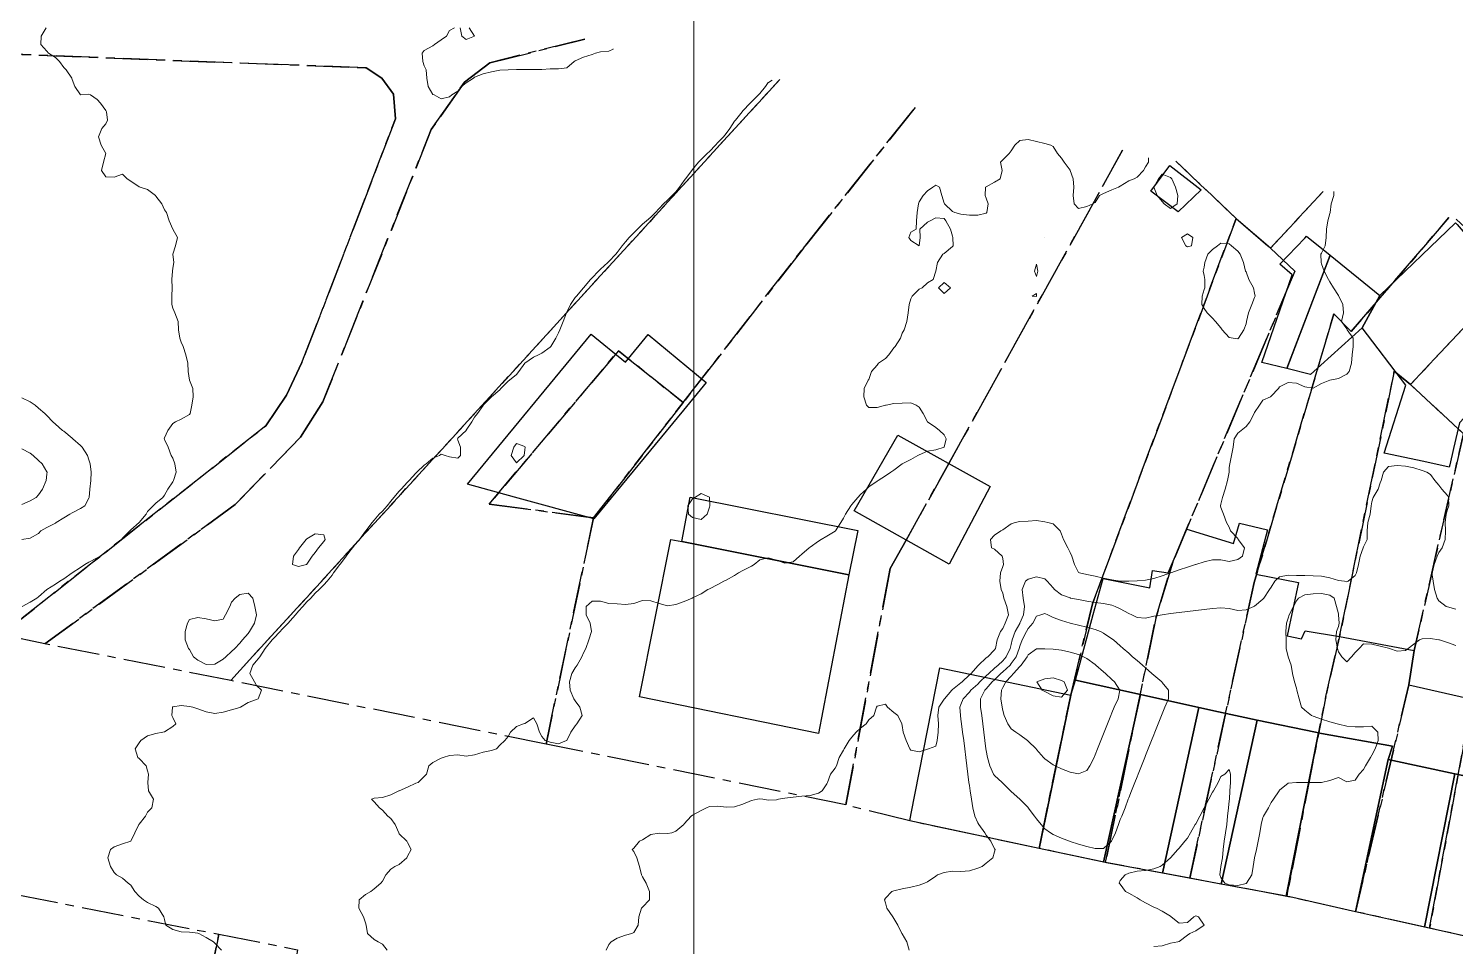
# Model space of a CAD drawing. Header units: centimetres. Extents: x 0 to 642158, y -847 to 649707.
# Drawn here: x 617727.1 to 617812.2, y 621490 to 621544.7 of the extents above; entities that cross this region are included whole.
import ezdxf

# ---------------------------------------------------------------- set-up
doc = ezdxf.new("R2010")
doc.units = ezdxf.units.CM
doc.header["$MEASUREMENT"] = 0
doc.linetypes.add('CENTERX2', pattern=[4, 2.5, -0.5, 0.5, -0.5])
doc.layers.add('MEV_grille', color=254, linetype='Continuous', lineweight=9)
doc.layers.add('WAL_topographie 0.5', color=253, linetype='Continuous', lineweight=20)
doc.layers.add('SPW_batiments', color=7, linetype='Continuous')
doc.layers.add('SPW_parcellaire cadastral', color=7, linetype='CENTERX2', lineweight=25, true_color=0xff0542)

# ---------------------------------------------------------------- blocks, each defined once
blk = doc.blocks.new('*U112')
at = {"layer": 'MEV_grille', "transparency": 33554687}
blk.add_lwpolyline([(0, 1825.476), (0, -1825.476)], dxfattribs=at)
blk = doc.blocks.new('*U113')
at = {"layer": 'MEV_grille', "color": 0, "linetype": 'ByBlock', "lineweight": -2, "transparency": 16777216}
blk.add_blockref('*U112', (2400, 0), dxfattribs=at)

msp = doc.modelspace()

# ---------------------------------------------------------------- linework, layer by layer
at = {"layer": 'SPW_batiments'}
for points in [[(617797.069, 621535.097), (617795.704, 621533.78), (617794.07, 621535.013), (617795.203, 621536.547), (617797.069, 621535.097)], [(617812.477, 621521.191), (617812.126, 621519.676), (617811.897, 621518.685), (617811.868, 621518.558), (617810.345, 621518.887), (617807.978, 621519.398), (617809.274, 621523.441), (617806.68, 621526.865), (617807.729, 621528.784), (617812.244, 621533.134), (617812.344, 621533.018), (617814.605, 621530.391), (617816.498, 621528.19), (617817.681, 621526.817), (617813.649, 621522.459), (617812.477, 621521.191)], [(617803.254, 621532.218), (617803.358, 621532.327), (617804.76, 621531.19), (617803.868, 621528.861), (617802.171, 621524.43), (617800.682, 621524.805), (617802.494, 621530.027), (617801.76, 621530.65), (617803.254, 621532.218)], [(617803.584, 621524.074), (617802.171, 621524.43), (617804.76, 621531.19), (617807.729, 621528.784), (617806.68, 621526.865), (617803.584, 621524.074)], [(617766.203, 621521.96), (617760.86, 621515.466), (617756.121, 621516.766), (617753.327, 621517.533), (617760.697, 621526.49), (617762.74, 621524.809), (617764.101, 621526.463), (617767.564, 621523.613), (617766.203, 621521.96)], [(617784.489, 621517.396), (617782.039, 621512.778), (617776.389, 621515.945), (617778.988, 621520.461), (617784.489, 621517.396)], [(617776.589, 621514.778), (617776.057, 621512.144), (617766.107, 621514.116), (617766.606, 621516.76), (617776.589, 621514.778)], [(617816.724, 621499.316), (617812.189, 621500.275), (617808.223, 621501.115), (617808.473, 621501.915), (617804.25, 621502.673), (617804.071, 621502.705), (617803.887, 621502.744), (617800.418, 621503.476), (617798.107, 621503.964), (617796.935, 621504.224), (617793.458, 621504.999), (617789.569, 621505.845), (617790.623, 621509.763), (617791.222, 621511.913), (617794.006, 621511.363), (617794.172, 621512.397), (617795.106, 621512.263), (617796.222, 621514.863), (617799.006, 621513.997), (617799.356, 621515.214), (617801.022, 621514.814)], [(617766.107, 621514.116), (617776.057, 621512.144), (617774.258, 621502.674), (617763.574, 621504.859), (617765.456, 621514.244), (617766.107, 621514.116)], [(617801.022, 621514.814), (617800.322, 621512.181), (617802.872, 621511.681), (617802.19, 621508.498), (617803.057, 621508.314), (617803.273, 621508.798), (617805.323, 621508.464), (617809.773, 621507.615), (617809.457, 621505.582), (617812.957, 621504.782)], [(617789.29, 621504.962), (617787.407, 621495.822), (617779.691, 621497.461), (617779.776, 621497.894), (617781.49, 621506.596), (617789.29, 621504.962)], [(617793.458, 621504.999), (617791.255, 621495.002), (617791.071, 621495.041), (617787.407, 621495.822), (617789.29, 621504.962), (617789.569, 621505.845), (617793.458, 621504.999)], [(617796.935, 621504.224), (617794.759, 621494.348), (617791.425, 621494.97), (617791.255, 621495.002), (617793.458, 621504.999), (617796.935, 621504.224)], [(617798.107, 621503.964), (617800.418, 621503.476), (617798.263, 621493.694), (617794.759, 621494.348), (617796.935, 621504.224), (617798.107, 621503.964)], [(617803.887, 621502.744), (617804.071, 621502.705), (617802.134, 621492.973), (617801.944, 621493.009), (617798.263, 621493.694), (617800.418, 621503.476), (617803.887, 621502.744)], [(617804.25, 621502.673), (617808.473, 621501.915), (617808.223, 621501.115), (617806.275, 621492.047), (617802.354, 621492.924), (617802.134, 621492.973), (617804.071, 621502.705), (617804.25, 621502.673)], [(617812.189, 621500.275), (617810.391, 621491.127), (617806.275, 621492.047), (617808.223, 621501.115), (617812.189, 621500.275)], [(617816.724, 621499.316), (617816.591, 621498.9), (617814.876, 621490.124), (617810.391, 621491.127), (617812.189, 621500.275), (617816.724, 621499.316)]]:
    msp.add_lwpolyline(points, dxfattribs=at)
at = {"layer": 'SPW_parcellaire cadastral'}
for points in [[(617760.33, 621544.073), (617754.659, 621542.671), (617753.145, 621541.511), (617751.167, 621538.696), (617744.7, 621522.447), (617743.369, 621520.336), (617739.466, 621516.322), (617728.129, 621508.024), (617725.513, 621508.568), (617741.293, 621521.02), (617742.528, 621522.852), (617743.451, 621524.802), (617747.39, 621535.02), (617749.023, 621539.334), (617748.916, 621540.79), (617748.216, 621541.749), (617747.286, 621542.361), (617719.763, 621543.438), (617716.634, 621544.841), (617714.314, 621546.262), (617712.517, 621548.309), (617711.284, 621550.721), (617710.735, 621552.874), (617710.657, 621554.325)], [(617710.657, 621554.325), (617710.735, 621552.874), (617711.284, 621550.721), (617712.517, 621548.309), (617714.314, 621546.262), (617716.634, 621544.841), (617719.763, 621543.438), (617747.286, 621542.361), (617748.216, 621541.749), (617748.916, 621540.79), (617749.023, 621539.334), (617747.39, 621535.02), (617743.451, 621524.802), (617742.528, 621522.852), (617741.293, 621521.02), (617725.513, 621508.568)], [(617771.941, 621541.677), (617739.205, 621505.828), (617728.129, 621508.024), (617739.466, 621516.322), (617743.369, 621520.336), (617744.7, 621522.447), (617751.167, 621538.696), (617753.145, 621541.511), (617754.659, 621542.671), (617760.33, 621544.073)], [(617780.023, 621540.009), (617773.358, 621531.622), (617766.188, 621522.409), (617762.321, 621525.492), (617754.622, 621516.357), (617760.844, 621515.529), (617758.007, 621502.042), (617739.205, 621505.828), (617771.941, 621541.677)], [(617792.39, 621537.457), (617782.022, 621518.778), (617779.472, 621514.21), (617778.522, 621512.51), (617775.891, 621498.411), (617758.007, 621502.042), (617760.844, 621515.529), (617766.188, 621522.409), (617773.358, 621531.622), (617780.023, 621540.009)], [(617775.891, 621498.411), (617778.522, 621512.51), (617779.472, 621514.21), (617782.022, 621518.778), (617792.39, 621537.457)], [(617795.57, 621536.8), (617799.154, 621533.38), (617790.587, 621510.41), (617789.29, 621504.962), (617787.407, 621495.822), (617779.691, 621497.46), (617775.891, 621498.411)], [(617804.34, 621534.99), (617801.201, 621531.622), (617799.154, 621533.38), (617795.57, 621536.8)], [(617811.839, 621533.443), (617806.017, 621526.636), (617804.987, 621527.696), (617800.234, 621511.681), (617796.386, 621494.044), (617791.374, 621494.979), (617794.365, 621509.554), (617795.374, 621512.886), (617802.659, 621530.235), (617801.201, 621531.622), (617804.34, 621534.99)], [(617801.201, 621531.622), (617802.659, 621530.235), (617795.374, 621512.886), (617794.365, 621509.554), (617791.374, 621494.979), (617787.407, 621495.822), (617789.29, 621504.962), (617790.587, 621510.41), (617799.154, 621533.38), (617801.201, 621531.622)], [(617802.175, 621492.963), (617796.386, 621494.044), (617800.234, 621511.681), (617804.987, 621527.696), (617806.017, 621526.636), (617811.839, 621533.443)], [(617812.279, 621533.352), (617815.762, 621530.111), (617815.428, 621529.749), (617809.555, 621523.481), (617808.583, 621524.281), (617805.323, 621508.463), (617804.504, 621504.885), (617802.175, 621492.963)], [(617806.274, 621492.046), (617809.457, 621505.581), (617809.773, 621507.614), (617812.711, 621520.551), (617809.555, 621523.481), (617815.428, 621529.749), (617815.762, 621530.111), (617818.66, 621527.425), (617815.788, 621517.782), (617813.267, 621504.716), (617812.928, 621503.107), (617810.693, 621491.058), (617806.274, 621492.046)], [(617760.844, 621515.529), (617754.622, 621516.357), (617762.321, 621525.492), (617766.188, 621522.409), (617760.844, 621515.529)], [(617806.274, 621492.046), (617802.175, 621492.963), (617804.504, 621504.885), (617805.323, 621508.463), (617808.583, 621524.281), (617809.555, 621523.481), (617812.711, 621520.551), (617809.773, 621507.614), (617809.457, 621505.581), (617806.274, 621492.046)], [(617819.718, 621513.948), (617817.585, 621504.208), (617817.204, 621502.218), (617814.876, 621490.123), (617810.693, 621491.058), (617812.928, 621503.107), (617813.267, 621504.716), (617815.788, 621517.782), (617819.718, 621513.948)], [(617728.455, 621442.869), (617707.053, 621460.58), (617715.494, 621480.052), (617716.545, 621485.014), (617717.668, 621490.313), (617718.183, 621492.743), (617718.568, 621494.608), (617738.495, 621490.704), (617737.627, 621486.474), (617735.694, 621477.073), (617728.455, 621442.869)], [(617728.455, 621442.869), (617735.694, 621477.073), (617737.627, 621486.474), (617738.495, 621490.704), (617743.196, 621489.783), (617742.442, 621485.518), (617740.61, 621476.187), (617732.699, 621439.589), (617728.455, 621442.869)]]:
    msp.add_lwpolyline(points, dxfattribs=at)
at = {"layer": 'WAL_topographie 0.5'}
for points in [[(617728.194, 621544.75), (617727.9, 621544.25), (617727.887, 621543.75), (617728.25, 621543.369), (617728.346, 621543.25), (617728.75, 621542.987), (617728.994, 621542.75), (617729.25, 621542.38), (617729.39, 621542.25), (617729.731, 621541.75), (617729.75, 621541.678), (617729.917, 621541.25), (617730.25, 621540.75), (617730.75, 621540.8), (617730.841, 621540.75), (617731.25, 621540.485), (617731.441, 621540.25), (617731.75, 621539.817), (617731.803, 621539.75), (617731.865, 621539.25), (617731.75, 621539.036), (617731.515, 621538.75), (617731.329, 621538.25), (617731.483, 621537.75), (617731.75, 621537.25), (617731.75, 621537.25), (617731.75, 621537.25), (617731.625, 621536.75), (617731.51, 621536.25), (617731.75, 621535.875), (617732.25, 621535.85), (617732.75, 621536.023), (617733.023, 621535.75), (617733.25, 621535.603), (617733.75, 621535.272), (617733.813, 621535.25), (617734.25, 621535.113), (617734.724, 621534.75), (617734.75, 621534.708), (617735.105, 621534.25), (617735.25, 621533.904), (617735.375, 621533.75), (617735.544, 621533.25), (617735.75, 621532.75), (617735.75, 621532.75), (617736.023, 621532.25), (617735.917, 621531.75), (617735.75, 621531.25), (617735.804, 621530.75), (617735.75, 621530.417), (617735.734, 621530.25), (617735.686, 621529.75), (617735.708, 621529.25), (617735.7, 621528.75), (617735.686, 621528.25), (617735.75, 621528.036), (617735.868, 621527.75), (617736.069, 621527.25), (617736.1, 621526.75), (617736.163, 621526.25), (617736.25, 621526.015), (617736.36, 621525.75), (617736.529, 621525.25), (617736.658, 621524.75), (617736.675, 621524.25), (617736.75, 621523.75), (617736.75, 621523.75), (617736.947, 621523.25), (617736.958, 621522.75), (617736.891, 621522.25), (617736.779, 621521.75), (617736.75, 621521.702), (617736.25, 621521.417), (617735.917, 621521.25), (617735.75, 621521.15), (617735.45, 621520.75), (617735.25, 621520.306), (617735.241, 621520.25), (617735.25, 621520.214), (617735.467, 621519.75), (617735.66, 621519.25), (617735.75, 621519.083), (617735.867, 621518.75), (617735.956, 621518.25), (617735.798, 621517.75), (617735.75, 621517.681), (617735.452, 621517.25), (617735.25, 621516.892), (617735.151, 621516.75), (617734.75, 621516.407), (617734.587, 621516.25), (617734.25, 621515.901), (617734.157, 621515.75), (617733.75, 621515.25), (617733.75, 621515.25), (617733.25, 621514.812), (617733.193, 621514.75), (617732.75, 621514.312), (617732.688, 621514.25), (617732.25, 621513.872), (617732.094, 621513.75), (617731.75, 621513.459), (617731.417, 621513.25), (617731.25, 621513.142), (617730.75, 621512.886), (617730.503, 621512.75), (617730.25, 621512.573), (617729.75, 621512.253), (617729.745, 621512.25), (617729.25, 621511.888), (617729.017, 621511.75), (617728.75, 621511.577), (617728.25, 621511.25), (617728.25, 621511.25), (617727.75, 621510.817), (617727.645, 621510.75), (617727.25, 621510.496), (617726.765, 621510.25)], [(617752.55, 621544.75), (617752.25, 621544.584), (617752.073, 621544.25), (617751.75, 621544.03), (617751.361, 621543.75), (617751.25, 621543.673), (617750.75, 621543.396), (617750.615, 621543.25), (617750.653, 621542.75), (617750.75, 621542.481), (617750.85, 621542.25), (617750.893, 621541.75), (617750.979, 621541.25), (617751.25, 621540.786), (617751.333, 621540.75), (617751.75, 621540.523), (617752.25, 621540.635), (617752.386, 621540.75), (617752.75, 621540.979), (617752.971, 621541.25), (617753.25, 621541.481), (617753.687, 621541.75), (617753.75, 621541.807), (617754.25, 621542.006), (617754.75, 621542.138), (617755.25, 621542.226), (617755.75, 621542.25), (617755.75, 621542.25), (617756.25, 621542.258), (617756.75, 621542.266), (617757.25, 621542.274), (617757.75, 621542.267), (617758.25, 621542.313), (617758.75, 621542.314), (617759.25, 621542.36), (617759.694, 621542.75), (617759.75, 621542.793), (617760.25, 621543), (617760.75, 621543.156), (617760.964, 621543.25), (617761.25, 621543.328), (617761.75, 621543.361), (617762, 621543.475), (617762.019, 621543.5)], [(617753.417, 621544.75), (617753.75, 621544.25), (617753.75, 621544.25), (617753.75, 621544.25), (617753.25, 621544.063), (617752.978, 621544.25), (617752.893, 621544.75)], [(617771.5, 621541.63), (617771.263, 621541.5), (617771.25, 621541.484), (617771.093, 621541.25), (617770.75, 621540.843), (617770.67, 621540.75), (617770.25, 621540.33), (617770.174, 621540.25), (617769.75, 621539.808), (617769.704, 621539.75), (617769.298, 621539.25), (617769.25, 621539.188), (617768.958, 621538.75), (617768.75, 621538.456), (617768.59, 621538.25), (617768.25, 621537.905), (617768.104, 621537.75), (617767.75, 621537.385), (617767.615, 621537.25), (617767.25, 621536.904), (617767.105, 621536.75), (617766.75, 621536.305), (617766.7, 621536.25), (617766.33, 621535.75), (617766.25, 621535.647), (617765.959, 621535.25), (617765.75, 621534.977), (617765.533, 621534.75), (617765.25, 621534.477), (617765.014, 621534.25), (617764.75, 621533.973), (617764.542, 621533.75), (617764.25, 621533.466), (617764, 621533.25), (617763.75, 621533.037), (617763.452, 621532.75), (617763.25, 621532.535), (617762.965, 621532.25), (617762.75, 621531.998), (617762.553, 621531.75), (617762.25, 621531.358), (617762.165, 621531.25), (617761.75, 621530.825), (617761.682, 621530.75), (617761.25, 621530.36), (617761.134, 621530.25), (617760.75, 621529.838), (617760.666, 621529.75), (617760.25, 621529.254), (617760.247, 621529.25), (617759.815, 621528.75), (617759.75, 621528.672), (617759.463, 621528.25), (617759.25, 621527.788), (617759.223, 621527.75), (617759.037, 621527.25), (617758.826, 621526.75), (617758.75, 621526.569), (617758.59, 621526.25), (617758.3, 621525.75), (617758.25, 621525.706), (617757.75, 621525.357), (617757.558, 621525.25), (617757.25, 621525.108), (617756.75, 621524.762), (617756.74, 621524.75), (617756.393, 621524.25), (617756.25, 621524.088), (617755.833, 621523.75), (617755.75, 621523.685), (617755.321, 621523.25), (617755.25, 621523.168), (617754.75, 621522.75), (617754.75, 621522.75), (617754.265, 621522.25), (617754.25, 621522.232), (617753.912, 621521.75), (617753.75, 621521.533), (617753.58, 621521.25), (617753.25, 621520.765), (617753.236, 621520.75), (617752.75, 621520.288), (617752.72, 621520.25), (617752.75, 621520.156), (617752.912, 621519.75), (617752.911, 621519.25), (617752.75, 621519.099), (617752.25, 621519.18), (617752, 621519.25), (617751.75, 621519.321), (617751.65, 621519.25), (617751.25, 621519.082), (617750.863, 621518.75), (617750.75, 621518.678), (617750.308, 621518.25), (617750.25, 621518.196), (617749.843, 621517.75), (617749.75, 621517.652), (617749.376, 621517.25), (617749.25, 621517.125), (617748.931, 621516.75), (617748.75, 621516.521), (617748.529, 621516.25), (617748.25, 621515.936), (617748.063, 621515.75), (617747.75, 621515.4), (617747.635, 621515.25), (617747.266, 621514.75), (617747.25, 621514.729), (617746.887, 621514.25), (617746.75, 621514.103), (617746.461, 621513.75), (617746.25, 621513.472), (617746.092, 621513.25), (617745.75, 621512.788), (617745.718, 621512.75), (617745.342, 621512.25), (617745.25, 621512.121), (617744.957, 621511.75), (617744.75, 621511.529), (617744.486, 621511.25), (617744.25, 621511.037), (617743.984, 621510.75), (617743.75, 621510.521), (617743.497, 621510.25), (617743.25, 621509.962), (617743.062, 621509.75), (617742.75, 621509.385), (617742.625, 621509.25), (617742.25, 621508.871), (617742.145, 621508.75), (617741.75, 621508.329), (617741.684, 621508.25), (617741.26, 621507.75), (617741.25, 621507.736), (617740.943, 621507.25), (617740.75, 621507.002), (617740.526, 621506.75), (617740.347, 621506.25), (617740.627, 621505.75), (617740.75, 621505.533), (617741.043, 621505.25), (617740.844, 621504.75), (617740.75, 621504.706), (617740.25, 621504.513), (617739.796, 621504.25), (617739.75, 621504.231), (617739.25, 621504.078), (617738.75, 621503.954), (617738.25, 621503.869), (617737.75, 621503.971), (617737.25, 621504.138), (617736.95, 621504.25), (617736.75, 621504.292), (617736.25, 621504.351), (617735.75, 621504.258), (617735.733, 621504.25), (617735.703, 621503.75), (617735.75, 621503.635), (617735.929, 621503.25), (617735.75, 621503.083), (617735.25, 621502.777), (617735.15, 621502.75), (617734.75, 621502.676), (617734.25, 621502.537), (617733.841, 621502.25), (617733.75, 621502.125), (617733.5, 621501.75), (617733.667, 621501.25), (617733.75, 621501.175), (617734.155, 621500.75), (617734.25, 621500.442), (617734.297, 621500.25), (617734.261, 621499.75), (617734.3, 621499.25), (617734.594, 621498.75), (617734.5, 621498.25), (617734.25, 621497.985), (617734.121, 621497.75), (617733.75, 621497.271), (617733.735, 621497.25), (617733.486, 621496.75), (617733.25, 621496.25), (617733.25, 621496.25), (617732.75, 621496.089), (617732.25, 621495.922), (617732.042, 621495.75), (617731.88, 621495.25), (617732.036, 621494.75), (617732.25, 621494.375), (617732.393, 621494.25), (617732.75, 621494.042), (617733.1, 621493.75), (617733.25, 621493.639), (617733.494, 621493.25), (617733.75, 621492.982), (617734.014, 621492.75), (617734.25, 621492.598), (617734.75, 621492.355), (617734.894, 621492.25), (617735.214, 621491.75), (617735.25, 621491.583), (617735.336, 621491.25), (617735.75, 621490.986), (617736.25, 621490.842), (617736.75, 621490.82), (617737.25, 621490.769), (617737.296, 621490.75), (617737.75, 621490.506), (617738.177, 621490.25), (617738.25, 621490.162), (617738.652, 621489.75)], [(617793.932, 621537), (617793.932, 621536.75), (617793.75, 621536.464), (617793.639, 621536.25), (617793.25, 621535.846), (617793.083, 621535.75), (617792.75, 621535.622), (617792.25, 621535.301), (617792.141, 621535.25), (617791.75, 621535.09), (617791.25, 621534.877), (617791.016, 621534.75), (617790.75, 621534.345), (617790.607, 621534.25), (617790.25, 621534.107), (617789.75, 621533.981), (617789.5, 621534.25), (617789.446, 621534.75), (617789.476, 621535.25), (617789.437, 621535.75), (617789.261, 621536.25), (617789.25, 621536.261), (617788.909, 621536.75), (617788.75, 621536.977), (617788.505, 621537.25), (617788.25, 621537.667), (617788.103, 621537.75), (617787.75, 621537.859), (617787.25, 621537.984), (617786.75, 621538.103), (617786.25, 621538.043), (617785.967, 621537.75), (617785.75, 621537.408), (617785.63, 621537.25), (617785.25, 621536.885), (617785.11, 621536.75), (617785.21, 621536.25), (617785.095, 621535.75), (617784.75, 621535.55), (617784.25, 621535.276), (617784.215, 621535.25), (617784.182, 621534.75), (617784.25, 621534.6), (617784.361, 621534.25), (617784.288, 621533.75), (617784.25, 621533.709), (617783.75, 621533.575), (617783.25, 621533.581), (617782.75, 621533.637), (617782.375, 621533.75), (617782.25, 621533.799), (617781.763, 621534.25), (617781.75, 621534.3), (617781.6, 621534.75), (617781.472, 621535.25), (617781.25, 621535.371), (617781.076, 621535.25), (617780.75, 621535.023), (617780.5, 621534.75), (617780.25, 621534.375), (617780.207, 621534.25), (617780.13, 621533.75), (617780.089, 621533.25), (617780.083, 621532.75), (617779.75, 621532.568), (617779.647, 621532.25), (617779.75, 621532.066), (617780.25, 621531.75), (617780.309, 621532.25), (617780.294, 621532.75), (617780.75, 621533.154), (617780.906, 621533.25), (617781.25, 621533.427), (617781.75, 621533.382), (617781.843, 621533.25), (617782.13, 621532.75), (617782.25, 621532.321), (617782.268, 621532.25), (617782.286, 621531.75), (617782.25, 621531.708), (617781.75, 621531.304), (617781.671, 621531.25), (617781.357, 621530.75), (617781.25, 621530.25), (617781.25, 621530.25), (617781.083, 621529.75), (617780.75, 621529.54), (617780.444, 621529.25), (617780.25, 621529.16), (617779.829, 621528.75), (617779.75, 621528.592), (617779.652, 621528.25), (617779.607, 621527.75), (617779.529, 621527.25), (617779.369, 621526.75), (617779.25, 621526.55), (617779.133, 621526.25), (617778.818, 621525.75), (617778.75, 621525.662), (617778.45, 621525.25), (617778.25, 621525.031), (617777.831, 621524.75), (617777.75, 621524.641), (617777.421, 621524.25), (617777.25, 621523.786), (617777.217, 621523.75), (617776.981, 621523.25), (617776.95, 621522.75), (617777.111, 621522.25), (617777.25, 621522.111), (617777.75, 621522.12), (617778.25, 621522.243), (617778.279, 621522.25), (617778.75, 621522.353), (617779.25, 621522.375), (617779.75, 621522.394), (617780.077, 621522.25), (617780.25, 621522.132), (617780.488, 621521.75), (617780.75, 621521.25), (617780.75, 621521.25), (617781.25, 621520.914), (617781.475, 621520.75), (617781.75, 621520.488), (617781.869, 621520.25), (617781.75, 621519.75), (617781.75, 621519.75), (617781.25, 621519.583), (617780.75, 621519.506), (617780.25, 621519.286), (617780.175, 621519.25), (617779.75, 621519.014), (617779.25, 621518.758), (617779.236, 621518.75), (617778.75, 621518.383), (617778.559, 621518.25), (617778.25, 621518.04), (617777.811, 621517.75), (617777.75, 621517.714), (617777.25, 621517.379), (617777.119, 621517.25), (617776.75, 621516.921), (617776.601, 621516.75), (617776.25, 621516.322), (617776.187, 621516.25), (617775.871, 621515.75), (617775.75, 621515.522), (617775.579, 621515.25), (617775.262, 621514.75), (617775.25, 621514.736), (617774.75, 621514.438), (617774.42, 621514.25), (617774.25, 621514.149), (617773.75, 621513.788), (617773.702, 621513.75), (617773.25, 621513.358), (617773.115, 621513.25), (617772.75, 621512.9), (617772.25, 621512.833), (617771.75, 621513.013), (617771.25, 621513.141), (617770.75, 621513.024), (617770.41, 621512.75), (617770.25, 621512.647), (617769.75, 621512.387), (617769.491, 621512.25), (617769.25, 621512.099), (617768.75, 621511.821), (617768.612, 621511.75), (617768.25, 621511.552), (617767.75, 621511.305), (617767.65, 621511.25), (617767.25, 621511.009), (617766.75, 621510.759), (617766.726, 621510.75), (617766.25, 621510.554), (617765.75, 621510.375), (617765.25, 621510.279), (617764.75, 621510.421), (617764.25, 621510.592), (617763.75, 621510.597), (617763.25, 621510.42), (617762.75, 621510.36), (617762.25, 621510.41), (617761.75, 621510.431), (617761.25, 621510.567), (617760.75, 621510.557), (617760.396, 621510.25), (617760.409, 621509.75), (617760.633, 621509.25), (617760.708, 621508.75), (617760.568, 621508.25), (617760.371, 621507.75), (617760.25, 621507.482), (617760.151, 621507.25), (617759.858, 621506.75), (617759.75, 621506.581), (617759.554, 621506.25), (617759.413, 621505.75), (617759.442, 621505.25), (617759.67, 621504.75), (617759.75, 621504.625), (617760.021, 621504.25), (617760.167, 621503.75), (617759.835, 621503.25), (617759.75, 621503.135), (617759.487, 621502.75), (617759.25, 621502.264), (617759.235, 621502.25), (617758.75, 621502.06), (617758.25, 621502.152), (617757.957, 621502.25), (617757.75, 621502.5), (617757.614, 621502.75), (617757.462, 621503.25), (617757.25, 621503.6), (617756.75, 621503.269), (617756.667, 621503.25), (617756.25, 621503.094), (617755.883, 621502.75), (617755.75, 621502.5), (617755.55, 621502.25), (617755.25, 621501.977), (617755.058, 621501.75), (617754.75, 621501.65), (617754.25, 621501.553), (617753.75, 621501.403), (617753.25, 621501.318), (617752.75, 621501.41), (617752.25, 621501.357), (617751.875, 621501.25), (617751.75, 621501.194), (617751.25, 621500.95), (617751.015, 621500.75), (617750.889, 621500.25), (617750.75, 621500.111), (617750.389, 621499.75), (617750.25, 621499.705), (617749.75, 621499.466), (617749.25, 621499.26), (617749.228, 621499.25), (617748.75, 621499.011), (617748.25, 621498.856), (617747.75, 621498.814), (617747.594, 621498.75), (617747.75, 621498.603), (617748.083, 621498.25), (617748.25, 621498.107), (617748.576, 621497.75), (617748.75, 621497.612), (617749.019, 621497.25), (617749.221, 621496.75), (617749.25, 621496.697), (617749.697, 621496.25), (617749.75, 621496.179), (617749.972, 621495.75), (617749.75, 621495.35), (617749.7, 621495.25), (617749.25, 621494.864), (617749, 621494.75), (617748.75, 621494.583), (617748.464, 621494.25), (617748.25, 621493.875), (617748.159, 621493.75), (617747.75, 621493.404), (617747.559, 621493.25), (617747.25, 621493.064), (617746.871, 621492.75), (617746.842, 621492.25), (617747.114, 621491.75), (617747.25, 621491.375), (617747.29, 621491.25), (617747.359, 621490.75), (617747.75, 621490.393), (617747.988, 621490.25), (617748.25, 621490.113), (617748.529, 621489.75)], [(617795.647, 621534.25), (617795.25, 621533.983), (617794.867, 621534.25), (617794.75, 621534.39), (617794.45, 621534.75), (617794.25, 621535.25), (617794.25, 621535.25), (617794.25, 621535.25), (617794.533, 621535.75), (617794.75, 621536.028), (617795.25, 621535.826), (617795.321, 621535.75), (617795.547, 621535.25), (617795.679, 621534.75), (617795.647, 621534.25)], [(617804.973, 621535), (617804.973, 621534.75), (617804.817, 621534.25), (617804.769, 621533.75), (617804.75, 621533.676), (617804.624, 621533.25), (617804.536, 621532.75), (617804.533, 621532.25), (617804.455, 621531.75), (617804.25, 621531.319), (617804.207, 621531.25), (617804.221, 621530.75), (617804.25, 621530.675), (617804.413, 621530.25), (617804.664, 621529.75), (617804.75, 621529.615), (617804.964, 621529.25), (617805.25, 621528.8), (617805.279, 621528.75), (617805.527, 621528.25), (617805.567, 621527.75), (617805.447, 621527.25), (617805.75, 621526.796), (617805.786, 621526.75), (617806.141, 621526.25), (617806.125, 621525.75), (617806.067, 621525.25), (617806.042, 621524.75), (617805.888, 621524.25), (617805.75, 621524.095), (617805.25, 621523.835), (617804.75, 621523.75), (617804.75, 621523.75), (617804.25, 621523.544), (617803.75, 621523.262), (617803.25, 621523.344), (617802.75, 621523.571), (617802.25, 621523.609), (617801.75, 621523.341), (617801.676, 621523.25), (617801.25, 621522.79), (617801.21, 621522.75), (617800.75, 621522.541), (617800.545, 621522.25), (617800.25, 621521.824), (617800.225, 621521.75), (617799.975, 621521.25), (617799.75, 621520.976), (617799.448, 621520.75), (617799.25, 621520.579), (617799.043, 621520.25), (617798.97, 621519.75), (617798.886, 621519.25), (617798.774, 621518.75), (617798.75, 621518.528), (617798.731, 621518.25), (617798.649, 621517.75), (617798.508, 621517.25), (617798.345, 621516.75), (617798.25, 621516.357), (617798.221, 621516.25), (617798.25, 621516.15), (617798.396, 621515.75), (617798.588, 621515.25), (617798.75, 621514.977), (617798.818, 621514.75), (617799.25, 621514.294), (617799.285, 621514.25), (617799.655, 621513.75), (617799.543, 621513.25), (617799.25, 621513.049), (617798.75, 621512.929), (617798.25, 621513.024), (617797.75, 621513.031), (617797.25, 621512.908), (617796.75, 621512.754), (617796.741, 621512.75), (617796.25, 621512.597), (617795.75, 621512.428), (617795.258, 621512.25), (617795.25, 621512.247), (617794.75, 621512.081), (617794.25, 621511.918), (617793.75, 621511.808), (617793.25, 621511.776), (617792.75, 621511.75), (617792.75, 621511.75), (617792.75, 621511.75), (617792.25, 621511.759), (617791.75, 621511.841), (617791.25, 621511.939), (617790.75, 621512.06), (617790.25, 621512.155), (617789.811, 621512.25), (617789.75, 621512.281), (617789.515, 621512.75), (617789.35, 621513.25), (617789.25, 621513.457), (617789.125, 621513.75), (617788.866, 621514.25), (617788.75, 621514.568), (617788.654, 621514.75), (617788.25, 621515.174), (617787.934, 621515.25), (617787.75, 621515.299), (617787.25, 621515.377), (617786.75, 621515.338), (617786.25, 621515.317), (617785.985, 621515.25), (617785.75, 621515.167), (617785.25, 621514.821), (617785.119, 621514.75), (617784.75, 621514.507), (617784.513, 621514.25), (617784.568, 621513.75), (617784.75, 621513.655), (617785.209, 621513.25), (617785.25, 621513.114), (617785.291, 621512.75), (617785.25, 621512.639), (617785.104, 621512.25), (617785.064, 621511.75), (617785.155, 621511.25), (617785.25, 621511.033), (617785.305, 621510.75), (617785.486, 621510.25), (617785.586, 621509.75), (617785.392, 621509.25), (617785.25, 621508.93), (617785.111, 621508.75), (617784.912, 621508.25), (617784.802, 621507.75), (617784.75, 621507.667), (617784.342, 621507.25), (617784.25, 621507.176), (617783.797, 621506.75), (617783.75, 621506.703), (617783.347, 621506.25), (617783.25, 621506.162), (617782.823, 621505.75), (617782.75, 621505.696), (617782.25, 621505.303), (617782.199, 621505.25), (617781.766, 621504.75), (617781.75, 621504.718), (617781.42, 621504.25), (617781.374, 621503.75), (617781.405, 621503.25), (617781.388, 621502.75), (617781.331, 621502.25), (617781.25, 621501.926), (617780.821, 621501.75), (617780.75, 621501.731), (617780.25, 621501.587), (617779.75, 621501.689), (617779.709, 621501.75), (617779.48, 621502.25), (617779.307, 621502.75), (617779.25, 621503.15), (617779.214, 621503.25), (617778.981, 621503.75), (617778.75, 621503.917), (617778.375, 621504.25), (617778.25, 621504.417), (617777.75, 621504.303), (617777.721, 621504.25), (617777.55, 621503.75), (617777.25, 621503.489), (617777.093, 621503.25), (617776.75, 621502.995), (617776.5, 621502.75), (617776.25, 621502.462), (617776.083, 621502.25), (617775.783, 621501.75), (617775.75, 621501.687), (617775.491, 621501.25), (617775.318, 621500.75), (617775.25, 621500.607), (617774.966, 621500.25), (617774.788, 621499.75), (617774.75, 621499.664), (617774.464, 621499.25), (617774.25, 621499.123), (617773.75, 621498.984), (617773.25, 621498.934), (617772.75, 621498.879), (617772.25, 621498.811), (617771.864, 621498.75), (617771.75, 621498.718), (617771.25, 621498.703), (617770.932, 621498.75), (617770.75, 621498.773), (617770.607, 621498.75), (617770.25, 621498.678), (617769.75, 621498.455), (617769.25, 621498.299), (617768.75, 621498.285), (617768.25, 621498.345), (617767.75, 621498.315), (617767.583, 621498.25), (617767.25, 621498.08), (617766.75, 621497.809), (617766.653, 621497.75), (617766.25, 621497.287), (617766.215, 621497.25), (617765.75, 621496.841), (617765.5, 621496.75), (617765.25, 621496.706), (617764.75, 621496.736), (617764.25, 621496.643), (617763.75, 621496.335), (617763.571, 621496.25), (617763.25, 621495.841), (617763.145, 621495.75), (617763.25, 621495.632), (617763.421, 621495.25), (617763.583, 621494.75), (617763.706, 621494.25), (617763.75, 621494.132), (617763.974, 621493.75), (617764.179, 621493.25), (617764.178, 621492.75), (617763.75, 621492.322), (617763.696, 621492.25), (617763.539, 621491.75), (617763.5, 621491.25), (617763.25, 621490.806), (617763.125, 621490.75), (617762.75, 621490.65), (617762.25, 621490.46), (617761.889, 621490.25), (617761.75, 621490.094), (617761.583, 621489.75)], [(617787.75, 621532.25), (617787.75, 621532.25), (617787.75, 621532.25), (617787.75, 621532.25), (617787.75, 621532.25)], [(617796.5, 621531.75), (617796.25, 621531.689), (617796.152, 621531.75), (617795.891, 621532.25), (617796.25, 621532.475), (617796.57, 621532.25), (617796.5, 621531.75)], [(617799.299, 621526.25), (617799.25, 621526.205), (617798.978, 621526.25), (617798.75, 621526.295), (617798.333, 621526.75), (617798.25, 621526.861), (617797.926, 621527.25), (617797.75, 621527.436), (617797.43, 621527.75), (617797.25, 621528.007), (617797.119, 621528.25), (617797.125, 621528.75), (617797.25, 621529.141), (617797.286, 621529.25), (617797.285, 621529.75), (617797.25, 621529.977), (617797.195, 621530.25), (617797.25, 621530.481), (617797.299, 621530.75), (617797.469, 621531.25), (617797.75, 621531.531), (617798.042, 621531.75), (617798.25, 621531.91), (617798.75, 621531.868), (617798.883, 621531.75), (617799.25, 621531.429), (617799.406, 621531.25), (617799.594, 621530.75), (617799.719, 621530.25), (617799.75, 621530.194), (617799.917, 621529.75), (617800.185, 621529.25), (617800.25, 621528.929), (617800.283, 621528.75), (617800.25, 621528.669), (617800.099, 621528.25), (617799.898, 621527.75), (617799.783, 621527.25), (617799.75, 621527.107), (617799.618, 621526.75), (617799.299, 621526.25)], [(617787.341, 621530.25), (617787.25, 621529.917), (617787.139, 621530.25), (617787.25, 621530.65), (617787.341, 621530.25)], [(617782.125, 621529.25), (617781.75, 621528.904), (617781.404, 621529.25), (617781.75, 621529.571), (617782.125, 621529.25)], [(617787.257, 621528.75), (617787.25, 621528.731), (617787, 621528.75), (617787.25, 621528.917), (617787.257, 621528.75)], [(617726.75, 621522.698), (617727.25, 621522.458), (617727.538, 621522.25), (617727.75, 621522.068), (617728.13, 621521.75), (617728.25, 621521.64), (617728.599, 621521.25), (617728.75, 621521.126), (617729.166, 621520.75), (617729.25, 621520.692), (617729.75, 621520.291), (617729.798, 621520.25), (617730.25, 621519.841), (617730.341, 621519.75), (617730.669, 621519.25), (617730.75, 621518.987), (617730.834, 621518.75), (617730.887, 621518.25), (617730.866, 621517.75), (617730.813, 621517.25), (617730.765, 621516.75), (617730.75, 621516.714), (617730.497, 621516.25), (617730.25, 621516.083), (617729.75, 621515.827), (617729.604, 621515.75), (617729.25, 621515.527), (617728.79, 621515.25), (617728.75, 621515.222), (617728.25, 621514.947), (617727.88, 621514.75), (617727.75, 621514.595), (617727.25, 621514.324), (617726.75, 621514.25)], [(617726.75, 621519.654), (617727.25, 621519.387), (617727.428, 621519.25), (617727.75, 621518.953), (617727.966, 621518.75), (617728.25, 621518.281), (617728.263, 621518.25), (617728.25, 621518.141), (617728.194, 621517.75), (617727.977, 621517.25), (617727.75, 621516.904), (617727.609, 621516.75), (617727.25, 621516.544), (617726.75, 621516.32)], [(617756.712, 621519.25), (617756.25, 621518.806), (617755.926, 621519.25), (617756.08, 621519.75), (617756.25, 621519.975), (617756.75, 621519.792), (617756.762, 621519.75), (617756.75, 621519.583), (617756.712, 621519.25)], [(617812.25, 621510.083), (617811.75, 621510.226), (617811.673, 621510.25), (617811.25, 621510.583), (617811.142, 621510.75), (617810.992, 621511.25), (617810.897, 621511.75), (617810.831, 621512.25), (617810.966, 621512.75), (617811.153, 621513.25), (617811.25, 621513.462), (617811.442, 621513.75), (617811.626, 621514.25), (617811.631, 621514.75), (617811.622, 621515.25), (617811.673, 621515.75), (617811.75, 621516.04), (617811.829, 621516.25), (617811.821, 621516.75), (617811.75, 621516.859), (617811.429, 621517.25), (617811.25, 621517.485), (617811.013, 621517.75), (617810.75, 621518.116), (617810.521, 621518.25), (617810.25, 621518.35), (617809.75, 621518.51), (617809.25, 621518.62), (617808.75, 621518.657), (617808.25, 621518.589), (617807.934, 621518.25), (617807.808, 621517.75), (617807.75, 621517.62), (617807.63, 621517.25), (617807.326, 621516.75), (617807.25, 621516.489), (617807.217, 621516.25), (617807.145, 621515.75), (617807.009, 621515.25), (617806.973, 621514.75), (617806.971, 621514.25), (617806.75, 621513.795), (617806.736, 621513.75), (617806.551, 621513.25), (617806.456, 621512.75), (617806.34, 621512.25), (617806.25, 621512.094), (617805.829, 621511.75), (617805.75, 621511.724), (617805.614, 621511.75), (617805.25, 621511.799), (617804.75, 621511.956), (617804.25, 621512.058), (617803.75, 621512.084), (617803.25, 621512.086), (617802.75, 621512.094), (617802.25, 621512.11), (617801.75, 621512.008), (617801.467, 621511.75), (617801.25, 621511.398), (617801.146, 621511.25), (617800.801, 621510.75), (617800.75, 621510.676), (617800.25, 621510.271), (617800.208, 621510.25), (617799.75, 621510.047), (617799.25, 621509.998), (617798.75, 621510.117), (617798.25, 621510.176), (617797.75, 621510.122), (617797.25, 621510.059), (617796.75, 621510), (617796.25, 621509.941), (617795.75, 621509.882), (617795.25, 621509.819), (617794.75, 621509.75), (617794.75, 621509.75), (617794.25, 621509.663), (617793.75, 621509.557), (617793.25, 621509.596), (617792.943, 621509.75), (617792.75, 621509.823), (617792.25, 621510.115), (617791.952, 621510.25), (617791.75, 621510.321), (617791.25, 621510.417), (617790.75, 621510.493), (617790.25, 621510.569), (617789.75, 621510.654), (617789.272, 621510.75), (617789.25, 621510.754), (617788.75, 621510.932), (617788.335, 621511.25), (617788.25, 621511.361), (617787.888, 621511.75), (617787.75, 621511.904), (617787.25, 621512.017), (617786.75, 621511.877), (617786.59, 621511.75), (617786.39, 621511.25), (617786.466, 621510.75), (617786.541, 621510.25), (617786.473, 621509.75), (617786.258, 621509.25), (617786.25, 621509.236), (617785.978, 621508.75), (617785.806, 621508.25), (617785.75, 621507.99), (617785.69, 621507.75), (617785.452, 621507.25), (617785.25, 621507.014), (617784.968, 621506.75), (617784.75, 621506.567), (617784.401, 621506.25), (617784.25, 621506.105), (617783.878, 621505.75), (617783.75, 621505.623), (617783.333, 621505.25), (617783.25, 621505.142), (617782.875, 621504.75), (617782.75, 621504.409), (617782.686, 621504.25), (617782.722, 621503.75), (617782.75, 621503.525), (617782.785, 621503.25), (617782.848, 621502.75), (617782.911, 621502.25), (617782.975, 621501.75), (617783.038, 621501.25), (617783.101, 621500.75), (617783.164, 621500.25), (617783.227, 621499.75), (617783.25, 621499.575), (617783.294, 621499.25), (617783.367, 621498.75), (617783.453, 621498.25), (617783.581, 621497.75), (617783.75, 621497.349), (617783.817, 621497.25), (617784.17, 621496.75), (617784.25, 621496.61), (617784.523, 621496.25), (617784.75, 621495.803), (617784.786, 621495.75), (617784.75, 621495.625), (617784.639, 621495.25), (617784.25, 621494.932), (617784.005, 621494.75), (617783.75, 621494.644), (617783.25, 621494.486), (617782.75, 621494.452), (617782.25, 621494.46), (617781.75, 621494.385), (617781.341, 621494.25), (617781.25, 621494.171), (617780.75, 621493.825), (617780.573, 621493.75), (617780.25, 621493.63), (617779.75, 621493.511), (617779.25, 621493.406), (617778.75, 621493.294), (617778.619, 621493.25), (617778.25, 621492.845), (617778.191, 621492.75), (617778.25, 621492.568), (617778.335, 621492.25), (617778.681, 621491.75), (617778.75, 621491.65), (617778.993, 621491.25), (617779.229, 621490.75), (617779.25, 621490.719), (617779.528, 621490.25), (617779.657, 621489.75)], [(617767.25, 621515.438), (617767.611, 621515.75), (617767.75, 621516.161), (617767.773, 621516.25), (617767.758, 621516.75), (617767.75, 621516.764), (617767.25, 621516.981), (617766.875, 621516.75), (617766.75, 621516.664), (617766.463, 621516.25), (617766.503, 621515.75), (617766.75, 621515.555), (617767.25, 621515.438)], [(617743.717, 621512.75), (617743.25, 621512.625), (617742.882, 621512.75), (617742.95, 621513.25), (617743.25, 621513.641), (617743.316, 621513.75), (617743.708, 621514.25), (617743.75, 621514.285), (617744.25, 621514.577), (617744.75, 621514.526), (617744.835, 621514.25), (617744.75, 621514.123), (617744.445, 621513.75), (617744.25, 621513.467), (617744.058, 621513.25), (617743.75, 621512.763), (617743.717, 621512.75)], [(617738.922, 621507.25), (617738.75, 621507.109), (617738.25, 621506.815), (617737.75, 621506.795), (617737.25, 621507.045), (617736.991, 621507.25), (617736.75, 621507.676), (617736.679, 621507.75), (617736.48, 621508.25), (617736.493, 621508.75), (617736.633, 621509.25), (617736.75, 621509.469), (617737.25, 621509.595), (617737.75, 621509.513), (617738.25, 621509.389), (617738.75, 621509.493), (617738.904, 621509.75), (617739.143, 621510.25), (617739.25, 621510.5), (617739.464, 621510.75), (617739.75, 621510.964), (617740.25, 621511.05), (617740.531, 621510.75), (617740.639, 621510.25), (617740.75, 621509.75), (617740.75, 621509.75), (617740.75, 621509.75), (617740.614, 621509.25), (617740.327, 621508.75), (617740.25, 621508.636), (617739.91, 621508.25), (617739.75, 621508.056), (617739.459, 621507.75), (617739.25, 621507.56), (617738.922, 621507.25)], [(617812.25, 621507.912), (617811.75, 621508.105), (617811.291, 621508.25), (617811.25, 621508.26), (617810.75, 621508.331), (617810.25, 621508.315), (617810.091, 621508.25), (617809.75, 621507.993), (617809.419, 621507.75), (617809.25, 621507.623), (617808.75, 621507.577), (617808.291, 621507.75), (617808.25, 621507.763), (617807.75, 621507.885), (617807.25, 621508.005), (617806.75, 621508.023), (617806.5, 621507.75), (617806.25, 621507.5), (617806.036, 621507.25), (617805.75, 621506.942), (617805.454, 621507.25), (617805.25, 621507.539), (617805.206, 621507.75), (617805.101, 621508.25), (617805.14, 621508.75), (617805.25, 621509.046), (617805.306, 621509.25), (617805.257, 621509.75), (617805.25, 621509.803), (617805.142, 621510.25), (617805.005, 621510.75), (617804.75, 621510.915), (617804.25, 621511.02), (617803.75, 621511.009), (617803.25, 621510.943), (617802.875, 621510.75), (617802.75, 621510.592), (617802.586, 621510.25), (617802.326, 621509.75), (617802.25, 621509.553), (617802.169, 621509.25), (617802.122, 621508.75), (617802.13, 621508.25), (617802.136, 621507.75), (617802.25, 621507.25), (617802.25, 621507.25), (617802.435, 621506.75), (617802.518, 621506.25), (617802.639, 621505.75), (617802.75, 621505.375), (617802.783, 621505.25), (617802.917, 621504.75), (617803.056, 621504.25), (617803.25, 621504.074), (617803.643, 621503.75), (617803.75, 621503.703), (617804.25, 621503.525), (617804.75, 621503.373), (617805.182, 621503.25), (617805.25, 621503.228), (617805.75, 621503.11), (617806.25, 621503.062), (617806.75, 621503.078), (617807.25, 621503.103), (617807.614, 621502.75), (617807.625, 621502.25), (617807.447, 621501.75), (617807.25, 621501.375), (617807.167, 621501.25), (617806.872, 621500.75), (617806.75, 621500.536), (617806.5, 621500.25), (617806.25, 621499.897), (617805.75, 621499.8), (617805.25, 621500.042), (617804.75, 621499.875), (617804.25, 621499.75), (617804.25, 621499.75), (617803.75, 621499.75), (617803.25, 621499.75), (617802.75, 621499.75), (617802.25, 621499.714), (617801.75, 621499.296), (617801.717, 621499.25), (617801.389, 621498.75), (617801.25, 621498.558), (617801.076, 621498.25), (617800.79, 621497.75), (617800.75, 621497.659), (617800.654, 621497.25), (617800.563, 621496.75), (617800.473, 621496.25), (617800.365, 621495.75), (617800.25, 621495.25), (617800.25, 621495.25), (617800.167, 621494.75), (617800.1, 621494.25), (617799.784, 621493.75), (617799.75, 621493.734), (617799.25, 621493.616), (617798.75, 621493.648), (617798.478, 621493.75), (617798.25, 621494.089), (617798.183, 621494.25), (617798.25, 621494.75), (617798.25, 621494.75), (617798.334, 621495.25), (617798.382, 621495.75), (617798.443, 621496.25), (617798.527, 621496.75), (617798.594, 621497.25), (617798.636, 621497.75), (617798.696, 621498.25), (617798.75, 621498.667), (617798.758, 621498.75), (617798.778, 621499.25), (617798.815, 621499.75), (617798.817, 621500.25), (617798.75, 621500.527), (617798.473, 621500.25), (617798.25, 621500.107), (617798.094, 621499.75), (617797.813, 621499.25), (617797.75, 621499.175), (617797.526, 621498.75), (617797.25, 621498.25), (617797.25, 621498.25), (617797, 621497.75), (617796.75, 621497.296), (617796.722, 621497.25), (617796.444, 621496.75), (617796.25, 621496.432), (617796.09, 621496.25), (617795.75, 621495.845), (617795.687, 621495.75), (617795.25, 621495.267), (617795.236, 621495.25), (617794.75, 621494.823), (617794.619, 621494.75), (617794.25, 621494.611), (617793.75, 621494.511), (617793.25, 621494.464), (617792.75, 621494.354), (617792.536, 621494.25), (617792.25, 621493.917), (617792.181, 621493.75), (617792.25, 621493.681), (617792.563, 621493.25), (617792.75, 621493.147), (617793.25, 621492.882), (617793.442, 621492.75), (617793.75, 621492.585), (617794.25, 621492.315), (617794.412, 621492.25), (617794.75, 621492.078), (617795.25, 621491.772), (617795.287, 621491.75), (617795.75, 621491.37), (617796.25, 621491.405), (617796.632, 621491.75), (617796.75, 621491.8), (617796.905, 621491.75), (617797.25, 621491.25), (617797.25, 621491.25), (617797.25, 621491.25), (617796.75, 621490.908), (617796.397, 621490.75), (617796.25, 621490.641), (617795.75, 621490.274), (617795.688, 621490.25), (617795.25, 621490.167), (617794.75, 621490.02), (617794.25, 621489.974)], [(617791.25, 621495.817), (617791.723, 621496.25), (617791.75, 621496.289), (617791.966, 621496.75), (617792.144, 621497.25), (617792.25, 621497.545), (617792.335, 621497.75), (617792.53, 621498.25), (617792.716, 621498.75), (617792.75, 621498.837), (617792.925, 621499.25), (617793.119, 621499.75), (617793.25, 621500.09), (617793.317, 621500.25), (617793.517, 621500.75), (617793.709, 621501.25), (617793.75, 621501.352), (617793.917, 621501.75), (617794.114, 621502.25), (617794.25, 621502.596), (617794.314, 621502.75), (617794.513, 621503.25), (617794.709, 621503.75), (617794.75, 621503.852), (617794.914, 621504.25), (617795.119, 621504.75), (617795.129, 621505.25), (617794.75, 621505.709), (617794.718, 621505.75), (617794.25, 621506.152), (617794.139, 621506.25), (617793.75, 621506.591), (617793.569, 621506.75), (617793.25, 621507.024), (617792.986, 621507.25), (617792.75, 621507.457), (617792.417, 621507.75), (617792.25, 621507.896), (617791.839, 621508.25), (617791.75, 621508.321), (617791.25, 621508.663), (617791.067, 621508.75), (617790.75, 621508.877), (617790.25, 621509.012), (617789.75, 621509.129), (617789.259, 621509.25), (617789.25, 621509.252), (617788.75, 621509.403), (617788.25, 621509.589), (617787.93, 621509.75), (617787.75, 621509.834), (617787.508, 621509.75), (617787.25, 621509.661), (617787.031, 621509.25), (617786.75, 621508.931), (617786.651, 621508.75), (617786.399, 621508.25), (617786.25, 621507.871), (617786.217, 621507.75), (617786.034, 621507.25), (617785.75, 621506.838), (617785.675, 621506.75), (617785.25, 621506.353), (617785.129, 621506.25), (617784.75, 621505.88), (617784.614, 621505.75), (617784.25, 621505.335), (617784.165, 621505.25), (617783.916, 621504.75), (617783.92, 621504.25), (617783.983, 621503.75), (617784.046, 621503.25), (617784.108, 621502.75), (617784.171, 621502.25), (617784.237, 621501.75), (617784.25, 621501.667), (617784.333, 621501.25), (617784.477, 621500.75), (617784.697, 621500.25), (617784.75, 621500.16), (617785.201, 621499.75), (617785.25, 621499.705), (617785.705, 621499.25), (617785.75, 621499.205), (617786.25, 621498.765), (617786.265, 621498.75), (617786.75, 621498.27), (617786.765, 621498.25), (617787.131, 621497.75), (617787.25, 621497.583), (617787.526, 621497.25), (617787.75, 621496.979), (617788.094, 621496.75), (617788.25, 621496.646), (617788.75, 621496.429), (617789.223, 621496.25), (617789.25, 621496.24), (617789.75, 621496.08), (617790.25, 621495.938), (617790.75, 621495.814), (617791.25, 621495.817)], [(617790.25, 621500.466), (617790.433, 621500.75), (617790.686, 621501.25), (617790.75, 621501.394), (617790.89, 621501.75), (617791.09, 621502.25), (617791.25, 621502.648), (617791.291, 621502.75), (617791.491, 621503.25), (617791.69, 621503.75), (617791.75, 621503.901), (617791.889, 621504.25), (617792.125, 621504.75), (617792.226, 621505.25), (617791.905, 621505.75), (617791.75, 621505.891), (617791.374, 621506.25), (617791.25, 621506.357), (617790.792, 621506.75), (617790.75, 621506.785), (617790.25, 621507.15), (617790.049, 621507.25), (617789.75, 621507.377), (617789.25, 621507.52), (617788.75, 621507.636), (617788.25, 621507.694), (617787.75, 621507.714), (617787.25, 621507.729), (617786.75, 621507.373), (617786.693, 621507.25), (617786.339, 621506.75), (617786.25, 621506.66), (617785.884, 621506.25), (617785.75, 621506.094), (617785.423, 621505.75), (617785.25, 621505.412), (617785.156, 621505.25), (617785.126, 621504.75), (617785.21, 621504.25), (617785.25, 621504.036), (617785.332, 621503.75), (617785.544, 621503.25), (617785.75, 621502.942), (617786.016, 621502.75), (617786.25, 621502.592), (617786.709, 621502.25), (617786.75, 621502.216), (617787.225, 621501.75), (617787.25, 621501.724), (617787.679, 621501.25), (617787.75, 621501.172), (617788.25, 621500.8), (617788.361, 621500.75), (617788.75, 621500.571), (617789.25, 621500.375), (617789.75, 621500.273), (617790.25, 621500.466)], [(617788.75, 621504.839), (617789.107, 621505.25), (617788.896, 621505.75), (617788.75, 621505.833), (617788.25, 621505.993), (617787.75, 621505.924), (617787.269, 621505.75), (617787.595, 621505.25), (617787.75, 621505.17), (617788.25, 621504.92), (617788.75, 621504.839)]]:
    msp.add_lwpolyline(points, dxfattribs=at)

# ---------------------------------------------------------------- block references
at = {"layer": 'MEV_grille', "transparency": 33554687}
msp.add_blockref('*U113', (615366.814, 620593.644), dxfattribs=at)

doc.saveas('drawing.dxf')
